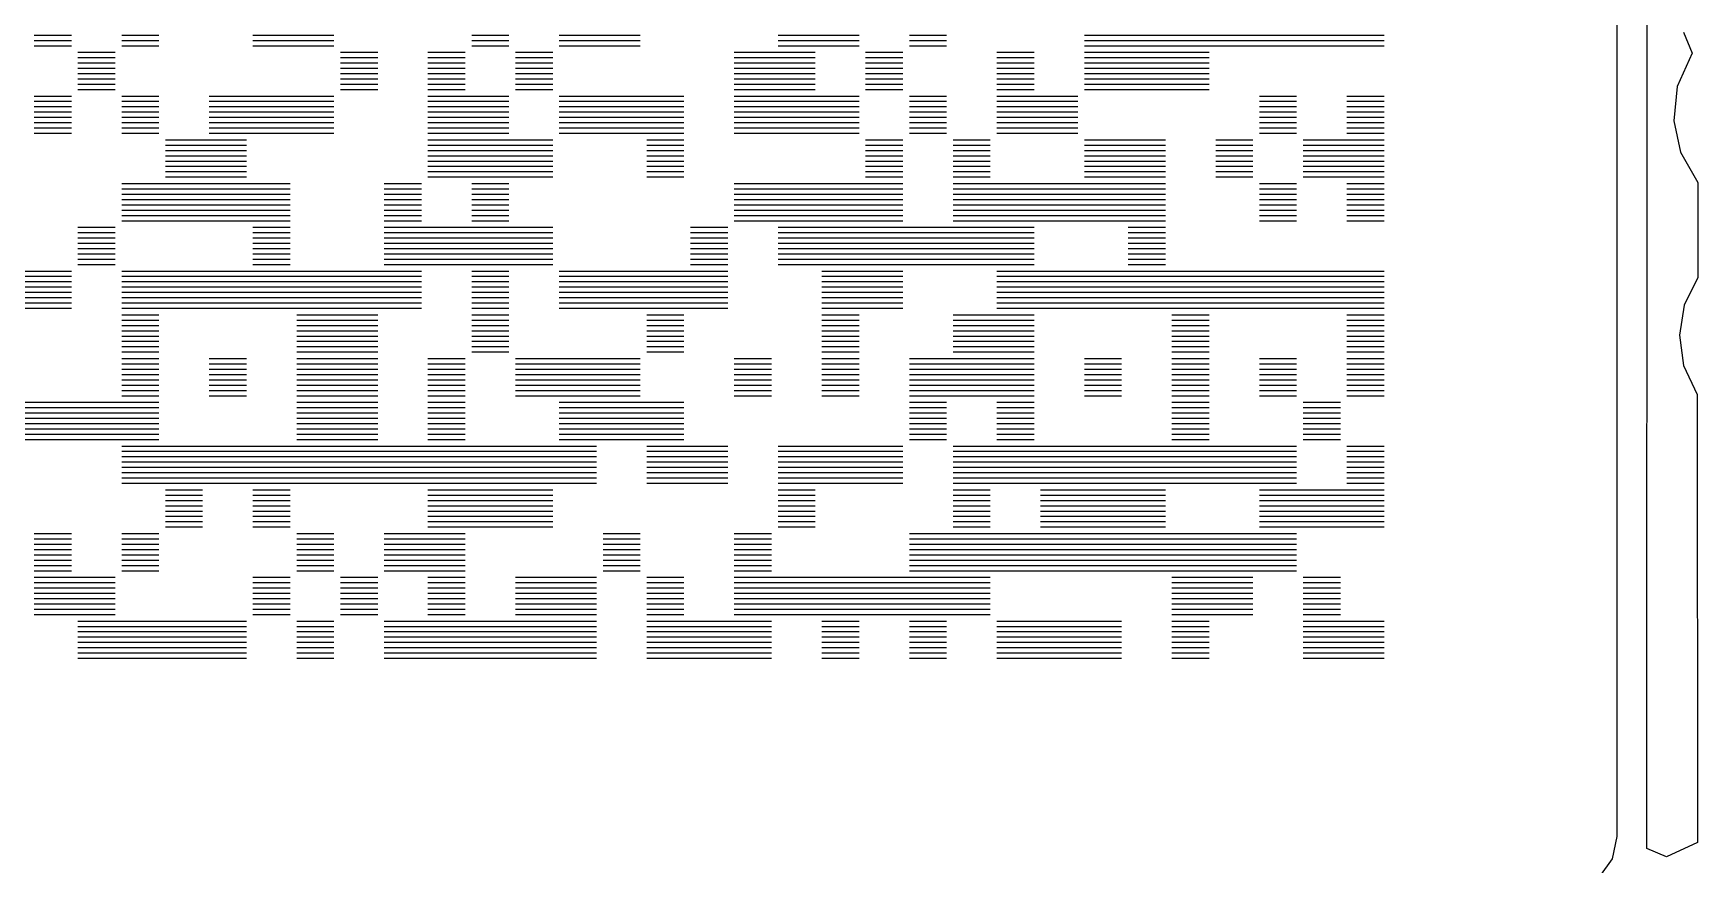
# Model space of a CAD drawing. Extents: x 7 to 280, y 7 to 360.
# Drawn here: x 123.85 to 161.88, y 79.36 to 98.37 of the extents above; entities that cross this region are included whole.
import ezdxf

# ---------------------------------------------------------------- set-up
doc = ezdxf.new("R2010")
doc.units = 0
doc.layers.add('SCORE', color=5, linetype='CONTINUOUS')

msp = doc.modelspace()

# ---------------------------------------------------------------- linework, layer by layer
at = {"layer": 'SCORE'}
for p, q in [((160.04, 80.01), (160.04, 141.01)), ((160.7197, 79.7337), (160.74, 141.01)), ((123.865, 98.3279), (124.715, 98.3279)), ((123.865, 98.2064), (124.715, 98.2064)), ((125.865, 98.3279), (126.715, 98.3279)), ((125.865, 98.2064), (126.715, 98.2064)), ((128.865, 98.3279), (130.715, 98.3279)), ((128.865, 98.2064), (130.715, 98.2064)), ((133.865, 98.3279), (134.715, 98.3279)), ((133.865, 98.2064), (134.715, 98.2064)), ((135.865, 98.3279), (137.715, 98.3279)), ((135.865, 98.2064), (137.715, 98.2064)), ((140.865, 98.3279), (142.715, 98.3279)), ((140.865, 98.2064), (142.715, 98.2064)), ((143.865, 98.3279), (144.715, 98.3279)), ((143.865, 98.2064), (144.715, 98.2064)), ((147.865, 98.3279), (154.715, 98.3279)), ((147.865, 98.2064), (154.715, 98.2064)), ((161.5549, 98.398), (161.7559, 97.9145)), ((123.865, 98.085), (124.715, 98.085)), ((124.865, 97.935), (125.715, 97.935)), ((124.865, 97.8136), (125.715, 97.8136)), ((125.865, 98.085), (126.715, 98.085)), ((128.865, 98.085), (130.715, 98.085)), ((130.865, 97.935), (131.715, 97.935)), ((130.865, 97.8136), (131.715, 97.8136)), ((132.865, 97.935), (133.715, 97.935)), ((132.865, 97.8136), (133.715, 97.8136)), ((133.865, 98.085), (134.715, 98.085)), ((134.865, 97.935), (135.715, 97.935)), ((134.865, 97.8136), (135.715, 97.8136)), ((135.865, 98.085), (137.715, 98.085)), ((139.865, 97.935), (141.715, 97.935)), ((139.865, 97.8136), (141.715, 97.8136)), ((140.865, 98.085), (142.715, 98.085)), ((142.865, 97.935), (143.715, 97.935)), ((142.865, 97.8136), (143.715, 97.8136)), ((143.865, 98.085), (144.715, 98.085)), ((145.865, 97.935), (146.715, 97.935)), ((145.865, 97.8136), (146.715, 97.8136)), ((147.865, 98.085), (154.715, 98.085)), ((147.865, 97.935), (150.715, 97.935)), ((147.865, 97.8136), (150.715, 97.8136)), ((161.7559, 97.9145), (161.4121, 97.1535)), ((124.865, 97.6921), (125.715, 97.6921)), ((124.865, 97.5707), (125.715, 97.5707)), ((124.865, 97.4493), (125.715, 97.4493)), ((130.865, 97.6921), (131.715, 97.6921)), ((130.865, 97.5707), (131.715, 97.5707)), ((130.865, 97.4493), (131.715, 97.4493)), ((132.865, 97.6921), (133.715, 97.6921)), ((132.865, 97.5707), (133.715, 97.5707)), ((132.865, 97.4493), (133.715, 97.4493)), ((134.865, 97.6921), (135.715, 97.6921)), ((134.865, 97.5707), (135.715, 97.5707)), ((134.865, 97.4493), (135.715, 97.4493)), ((139.865, 97.6921), (141.715, 97.6921)), ((139.865, 97.5707), (141.715, 97.5707)), ((139.865, 97.4493), (141.715, 97.4493)), ((142.865, 97.6921), (143.715, 97.6921)), ((142.865, 97.5707), (143.715, 97.5707)), ((142.865, 97.4493), (143.715, 97.4493)), ((145.865, 97.6921), (146.715, 97.6921)), ((145.865, 97.5707), (146.715, 97.5707)), ((145.865, 97.4493), (146.715, 97.4493)), ((147.865, 97.6921), (150.715, 97.6921)), ((147.865, 97.5707), (150.715, 97.5707)), ((147.865, 97.4493), (150.715, 97.4493)), ((124.865, 97.3279), (125.715, 97.3279)), ((124.865, 97.2064), (125.715, 97.2064)), ((124.865, 97.085), (125.715, 97.085)), ((130.865, 97.3279), (131.715, 97.3279)), ((130.865, 97.2064), (131.715, 97.2064)), ((130.865, 97.085), (131.715, 97.085)), ((132.865, 97.3279), (133.715, 97.3279)), ((132.865, 97.2064), (133.715, 97.2064)), ((132.865, 97.085), (133.715, 97.085)), ((134.865, 97.3279), (135.715, 97.3279)), ((134.865, 97.2064), (135.715, 97.2064)), ((134.865, 97.085), (135.715, 97.085)), ((139.865, 97.3279), (141.715, 97.3279)), ((139.865, 97.2064), (141.715, 97.2064)), ((139.865, 97.085), (141.715, 97.085)), ((142.865, 97.3279), (143.715, 97.3279)), ((142.865, 97.2064), (143.715, 97.2064)), ((142.865, 97.085), (143.715, 97.085)), ((145.865, 97.3279), (146.715, 97.3279)), ((145.865, 97.2064), (146.715, 97.2064)), ((145.865, 97.085), (146.715, 97.085)), ((147.865, 97.3279), (150.715, 97.3279)), ((147.865, 97.2064), (150.715, 97.2064)), ((147.865, 97.085), (150.715, 97.085)), ((161.4121, 97.1535), (161.335, 96.3704)), ((123.865, 96.935), (124.715, 96.935)), ((123.865, 96.8136), (124.715, 96.8136)), ((123.865, 96.6921), (124.715, 96.6921)), ((125.865, 96.935), (126.715, 96.935)), ((125.865, 96.8136), (126.715, 96.8136)), ((125.865, 96.6921), (126.715, 96.6921)), ((127.865, 96.935), (130.715, 96.935)), ((127.865, 96.8136), (130.715, 96.8136)), ((127.865, 96.6921), (130.715, 96.6921)), ((132.865, 96.935), (134.715, 96.935)), ((132.865, 96.8136), (134.715, 96.8136)), ((132.865, 96.6921), (134.715, 96.6921)), ((135.865, 96.935), (138.715, 96.935)), ((135.865, 96.8136), (138.715, 96.8136)), ((135.865, 96.6921), (138.715, 96.6921)), ((139.865, 96.935), (142.715, 96.935)), ((139.865, 96.8136), (142.715, 96.8136)), ((139.865, 96.6921), (142.715, 96.6921)), ((143.865, 96.935), (144.715, 96.935)), ((143.865, 96.8136), (144.715, 96.8136)), ((143.865, 96.6921), (144.715, 96.6921)), ((145.865, 96.935), (147.715, 96.935)), ((145.865, 96.8136), (147.715, 96.8136)), ((145.865, 96.6921), (147.715, 96.6921)), ((151.865, 96.935), (152.715, 96.935)), ((151.865, 96.8136), (152.715, 96.8136)), ((151.865, 96.6921), (152.715, 96.6921)), ((153.865, 96.935), (154.715, 96.935)), ((153.865, 96.8136), (154.715, 96.8136)), ((153.865, 96.6921), (154.715, 96.6921)), ((123.865, 96.5707), (124.715, 96.5707)), ((123.865, 96.4493), (124.715, 96.4493)), ((123.865, 96.3279), (124.715, 96.3279)), ((125.865, 96.5707), (126.715, 96.5707)), ((125.865, 96.4493), (126.715, 96.4493)), ((125.865, 96.3279), (126.715, 96.3279)), ((127.865, 96.5707), (130.715, 96.5707)), ((127.865, 96.4493), (130.715, 96.4493)), ((127.865, 96.3279), (130.715, 96.3279)), ((132.865, 96.5707), (134.715, 96.5707)), ((132.865, 96.4493), (134.715, 96.4493)), ((132.865, 96.3279), (134.715, 96.3279)), ((135.865, 96.5707), (138.715, 96.5707)), ((135.865, 96.4493), (138.715, 96.4493)), ((135.865, 96.3279), (138.715, 96.3279)), ((139.865, 96.5707), (142.715, 96.5707)), ((139.865, 96.4493), (142.715, 96.4493)), ((139.865, 96.3279), (142.715, 96.3279)), ((143.865, 96.5707), (144.715, 96.5707)), ((143.865, 96.4493), (144.715, 96.4493)), ((143.865, 96.3279), (144.715, 96.3279)), ((145.865, 96.5707), (147.715, 96.5707)), ((145.865, 96.4493), (147.715, 96.4493)), ((145.865, 96.3279), (147.715, 96.3279)), ((151.865, 96.5707), (152.715, 96.5707)), ((151.865, 96.4493), (152.715, 96.4493)), ((151.865, 96.3279), (152.715, 96.3279)), ((153.865, 96.5707), (154.715, 96.5707)), ((153.865, 96.4493), (154.715, 96.4493)), ((153.865, 96.3279), (154.715, 96.3279)), ((161.335, 96.3704), (161.4859, 95.6526)), ((123.865, 96.2064), (124.715, 96.2064)), ((123.865, 96.085), (124.715, 96.085)), ((125.865, 96.2064), (126.715, 96.2064)), ((125.865, 96.085), (126.715, 96.085)), ((126.865, 95.935), (128.715, 95.935)), ((127.865, 96.2064), (130.715, 96.2064)), ((127.865, 96.085), (130.715, 96.085)), ((132.865, 96.2064), (134.715, 96.2064)), ((132.865, 96.085), (134.715, 96.085)), ((132.865, 95.935), (135.715, 95.935)), ((135.865, 96.2064), (138.715, 96.2064)), ((135.865, 96.085), (138.715, 96.085)), ((137.865, 95.935), (138.715, 95.935)), ((139.865, 96.2064), (142.715, 96.2064)), ((139.865, 96.085), (142.715, 96.085)), ((142.865, 95.935), (143.715, 95.935)), ((143.865, 96.2064), (144.715, 96.2064)), ((143.865, 96.085), (144.715, 96.085)), ((144.865, 95.935), (145.715, 95.935)), ((145.865, 96.2064), (147.715, 96.2064)), ((145.865, 96.085), (147.715, 96.085)), ((147.865, 95.935), (149.715, 95.935)), ((150.865, 95.935), (151.715, 95.935)), ((151.865, 96.2064), (152.715, 96.2064)), ((151.865, 96.085), (152.715, 96.085)), ((152.865, 95.935), (154.715, 95.935)), ((153.865, 96.2064), (154.715, 96.2064)), ((153.865, 96.085), (154.715, 96.085)), ((126.865, 95.8136), (128.715, 95.8136)), ((126.865, 95.6921), (128.715, 95.6921)), ((126.865, 95.5707), (128.715, 95.5707)), ((132.865, 95.8136), (135.715, 95.8136)), ((132.865, 95.6921), (135.715, 95.6921)), ((132.865, 95.5707), (135.715, 95.5707)), ((137.865, 95.8136), (138.715, 95.8136)), ((137.865, 95.6921), (138.715, 95.6921)), ((137.865, 95.5707), (138.715, 95.5707)), ((142.865, 95.8136), (143.715, 95.8136)), ((142.865, 95.6921), (143.715, 95.6921)), ((142.865, 95.5707), (143.715, 95.5707)), ((144.865, 95.8136), (145.715, 95.8136)), ((144.865, 95.6921), (145.715, 95.6921)), ((144.865, 95.5707), (145.715, 95.5707)), ((147.865, 95.8136), (149.715, 95.8136)), ((147.865, 95.6921), (149.715, 95.6921)), ((147.865, 95.5707), (149.715, 95.5707)), ((150.865, 95.8136), (151.715, 95.8136)), ((150.865, 95.6921), (151.715, 95.6921)), ((150.865, 95.5707), (151.715, 95.5707)), ((152.865, 95.8136), (154.715, 95.8136)), ((152.865, 95.6921), (154.715, 95.6921)), ((152.865, 95.5707), (154.715, 95.5707)), ((161.4859, 95.6526), (161.88, 94.9564)), ((126.865, 95.4493), (128.715, 95.4493)), ((126.865, 95.3279), (128.715, 95.3279)), ((126.865, 95.2064), (128.715, 95.2064)), ((132.865, 95.4493), (135.715, 95.4493)), ((132.865, 95.3279), (135.715, 95.3279)), ((132.865, 95.2064), (135.715, 95.2064)), ((137.865, 95.4493), (138.715, 95.4493)), ((137.865, 95.3279), (138.715, 95.3279)), ((137.865, 95.2064), (138.715, 95.2064)), ((142.865, 95.4493), (143.715, 95.4493)), ((142.865, 95.3279), (143.715, 95.3279)), ((142.865, 95.2064), (143.715, 95.2064)), ((144.865, 95.4493), (145.715, 95.4493)), ((144.865, 95.3279), (145.715, 95.3279)), ((144.865, 95.2064), (145.715, 95.2064)), ((147.865, 95.4493), (149.715, 95.4493)), ((147.865, 95.3279), (149.715, 95.3279)), ((147.865, 95.2064), (149.715, 95.2064)), ((150.865, 95.4493), (151.715, 95.4493)), ((150.865, 95.3279), (151.715, 95.3279)), ((150.865, 95.2064), (151.715, 95.2064)), ((152.865, 95.4493), (154.715, 95.4493)), ((152.865, 95.3279), (154.715, 95.3279)), ((152.865, 95.2064), (154.715, 95.2064)), ((125.865, 94.935), (129.715, 94.935)), ((125.865, 94.8136), (129.715, 94.8136)), ((126.865, 95.085), (128.715, 95.085)), ((131.865, 94.935), (132.715, 94.935)), ((131.865, 94.8136), (132.715, 94.8136)), ((132.865, 95.085), (135.715, 95.085)), ((133.865, 94.935), (134.715, 94.935)), ((133.865, 94.8136), (134.715, 94.8136)), ((137.865, 95.085), (138.715, 95.085)), ((139.865, 94.935), (143.715, 94.935)), ((139.865, 94.8136), (143.715, 94.8136)), ((142.865, 95.085), (143.715, 95.085)), ((144.865, 95.085), (145.715, 95.085)), ((144.865, 94.935), (149.715, 94.935)), ((144.865, 94.8136), (149.715, 94.8136)), ((147.865, 95.085), (149.715, 95.085)), ((150.865, 95.085), (151.715, 95.085)), ((151.865, 94.935), (152.715, 94.935)), ((151.865, 94.8136), (152.715, 94.8136)), ((152.865, 95.085), (154.715, 95.085)), ((153.865, 94.935), (154.715, 94.935)), ((153.865, 94.8136), (154.715, 94.8136)), ((161.88, 94.9564), (161.88, 92.7859)), ((125.865, 94.6921), (129.715, 94.6921)), ((125.865, 94.5707), (129.715, 94.5707)), ((125.865, 94.4493), (129.715, 94.4493)), ((125.865, 94.3279), (129.715, 94.3279)), ((131.865, 94.6921), (132.715, 94.6921)), ((131.865, 94.5707), (132.715, 94.5707)), ((131.865, 94.4493), (132.715, 94.4493)), ((131.865, 94.3279), (132.715, 94.3279)), ((133.865, 94.6921), (134.715, 94.6921)), ((133.865, 94.5707), (134.715, 94.5707)), ((133.865, 94.4493), (134.715, 94.4493)), ((133.865, 94.3279), (134.715, 94.3279)), ((139.865, 94.6921), (143.715, 94.6921)), ((139.865, 94.5707), (143.715, 94.5707)), ((139.865, 94.4493), (143.715, 94.4493)), ((139.865, 94.3279), (143.715, 94.3279)), ((144.865, 94.6921), (149.715, 94.6921)), ((144.865, 94.5707), (149.715, 94.5707)), ((144.865, 94.4493), (149.715, 94.4493)), ((144.865, 94.3279), (149.715, 94.3279)), ((151.865, 94.6921), (152.715, 94.6921)), ((151.865, 94.5707), (152.715, 94.5707)), ((151.865, 94.4493), (152.715, 94.4493)), ((151.865, 94.3279), (152.715, 94.3279)), ((153.865, 94.6921), (154.715, 94.6921)), ((153.865, 94.5707), (154.715, 94.5707)), ((153.865, 94.4493), (154.715, 94.4493)), ((153.865, 94.3279), (154.715, 94.3279)), ((125.865, 94.2064), (129.715, 94.2064)), ((125.865, 94.085), (129.715, 94.085)), ((131.865, 94.2064), (132.715, 94.2064)), ((131.865, 94.085), (132.715, 94.085)), ((133.865, 94.2064), (134.715, 94.2064)), ((133.865, 94.085), (134.715, 94.085)), ((139.865, 94.2064), (143.715, 94.2064)), ((139.865, 94.085), (143.715, 94.085)), ((144.865, 94.2064), (149.715, 94.2064)), ((144.865, 94.085), (149.715, 94.085)), ((151.865, 94.2064), (152.715, 94.2064)), ((151.865, 94.085), (152.715, 94.085)), ((153.865, 94.2064), (154.715, 94.2064)), ((153.865, 94.085), (154.715, 94.085)), ((124.865, 93.935), (125.715, 93.935)), ((124.865, 93.8136), (125.715, 93.8136)), ((124.865, 93.6921), (125.715, 93.6921)), ((124.865, 93.5707), (125.715, 93.5707)), ((128.865, 93.935), (129.715, 93.935)), ((128.865, 93.8136), (129.715, 93.8136)), ((128.865, 93.6921), (129.715, 93.6921)), ((128.865, 93.5707), (129.715, 93.5707)), ((131.865, 93.935), (135.715, 93.935)), ((131.865, 93.8136), (135.715, 93.8136)), ((131.865, 93.6921), (135.715, 93.6921)), ((131.865, 93.5707), (135.715, 93.5707)), ((138.865, 93.935), (139.715, 93.935)), ((138.865, 93.8136), (139.715, 93.8136)), ((138.865, 93.6921), (139.715, 93.6921)), ((138.865, 93.5707), (139.715, 93.5707)), ((140.865, 93.935), (146.715, 93.935)), ((140.865, 93.8136), (146.715, 93.8136)), ((140.865, 93.6921), (146.715, 93.6921)), ((140.865, 93.5707), (146.715, 93.5707)), ((148.865, 93.935), (149.715, 93.935)), ((148.865, 93.8136), (149.715, 93.8136)), ((148.865, 93.6921), (149.715, 93.6921)), ((148.865, 93.5707), (149.715, 93.5707)), ((124.865, 93.4493), (125.715, 93.4493)), ((124.865, 93.3279), (125.715, 93.3279)), ((124.865, 93.2064), (125.715, 93.2064)), ((128.865, 93.4493), (129.715, 93.4493)), ((128.865, 93.3279), (129.715, 93.3279)), ((128.865, 93.2064), (129.715, 93.2064)), ((131.865, 93.4493), (135.715, 93.4493)), ((131.865, 93.3279), (135.715, 93.3279)), ((131.865, 93.2064), (135.715, 93.2064)), ((138.865, 93.4493), (139.715, 93.4493)), ((138.865, 93.3279), (139.715, 93.3279)), ((138.865, 93.2064), (139.715, 93.2064)), ((140.865, 93.4493), (146.715, 93.4493)), ((140.865, 93.3279), (146.715, 93.3279)), ((140.865, 93.2064), (146.715, 93.2064)), ((148.865, 93.4493), (149.715, 93.4493)), ((148.865, 93.3279), (149.715, 93.3279)), ((148.865, 93.2064), (149.715, 93.2064)), ((121.865, 92.935), (124.715, 92.935)), ((121.865, 92.8136), (124.715, 92.8136)), ((124.865, 93.085), (125.715, 93.085)), ((125.865, 92.935), (132.715, 92.935)), ((125.865, 92.8136), (132.715, 92.8136)), ((128.865, 93.085), (129.715, 93.085)), ((131.865, 93.085), (135.715, 93.085)), ((133.865, 92.935), (134.715, 92.935)), ((133.865, 92.8136), (134.715, 92.8136)), ((135.865, 92.935), (139.715, 92.935)), ((135.865, 92.8136), (139.715, 92.8136)), ((138.865, 93.085), (139.715, 93.085)), ((140.865, 93.085), (146.715, 93.085)), ((141.865, 92.935), (143.715, 92.935)), ((141.865, 92.8136), (143.715, 92.8136)), ((145.865, 92.935), (154.715, 92.935)), ((145.865, 92.8136), (154.715, 92.8136)), ((148.865, 93.085), (149.715, 93.085)), ((121.865, 92.6921), (124.715, 92.6921)), ((121.865, 92.5707), (124.715, 92.5707)), ((121.865, 92.4493), (124.715, 92.4493)), ((125.865, 92.6921), (132.715, 92.6921)), ((125.865, 92.5707), (132.715, 92.5707)), ((125.865, 92.4493), (132.715, 92.4493)), ((133.865, 92.6921), (134.715, 92.6921)), ((133.865, 92.5707), (134.715, 92.5707)), ((133.865, 92.4493), (134.715, 92.4493)), ((135.865, 92.6921), (139.715, 92.6921)), ((135.865, 92.5707), (139.715, 92.5707)), ((135.865, 92.4493), (139.715, 92.4493)), ((141.865, 92.6921), (143.715, 92.6921)), ((141.865, 92.5707), (143.715, 92.5707)), ((141.865, 92.4493), (143.715, 92.4493)), ((145.865, 92.6921), (154.715, 92.6921)), ((145.865, 92.5707), (154.715, 92.5707)), ((145.865, 92.4493), (154.715, 92.4493)), ((161.88, 92.7859), (161.5705, 92.1536)), ((121.865, 92.3279), (124.715, 92.3279)), ((121.865, 92.2064), (124.715, 92.2064)), ((121.865, 92.085), (124.715, 92.085)), ((125.865, 92.3279), (132.715, 92.3279)), ((125.865, 92.2064), (132.715, 92.2064)), ((125.865, 92.085), (132.715, 92.085)), ((133.865, 92.3279), (134.715, 92.3279)), ((133.865, 92.2064), (134.715, 92.2064)), ((133.865, 92.085), (134.715, 92.085)), ((135.865, 92.3279), (139.715, 92.3279)), ((135.865, 92.2064), (139.715, 92.2064)), ((135.865, 92.085), (139.715, 92.085)), ((141.865, 92.3279), (143.715, 92.3279)), ((141.865, 92.2064), (143.715, 92.2064)), ((141.865, 92.085), (143.715, 92.085)), ((145.865, 92.3279), (154.715, 92.3279)), ((145.865, 92.2064), (154.715, 92.2064)), ((145.865, 92.085), (154.715, 92.085)), ((161.5705, 92.1536), (161.4607, 91.467)), ((125.865, 91.935), (126.715, 91.935)), ((125.865, 91.8136), (126.715, 91.8136)), ((125.865, 91.6921), (126.715, 91.6921)), ((129.865, 91.935), (131.715, 91.935)), ((129.865, 91.8136), (131.715, 91.8136)), ((129.865, 91.6921), (131.715, 91.6921)), ((133.865, 91.935), (134.715, 91.935)), ((133.865, 91.8136), (134.715, 91.8136)), ((133.865, 91.6921), (134.715, 91.6921)), ((137.865, 91.935), (138.715, 91.935)), ((137.865, 91.8136), (138.715, 91.8136)), ((137.865, 91.6921), (138.715, 91.6921)), ((141.865, 91.935), (142.715, 91.935)), ((141.865, 91.8136), (142.715, 91.8136)), ((141.865, 91.6921), (142.715, 91.6921)), ((144.865, 91.935), (146.715, 91.935)), ((144.865, 91.8136), (146.715, 91.8136)), ((144.865, 91.6921), (146.715, 91.6921)), ((149.865, 91.935), (150.715, 91.935)), ((149.865, 91.8136), (150.715, 91.8136)), ((149.865, 91.6921), (150.715, 91.6921)), ((153.865, 91.935), (154.715, 91.935)), ((153.865, 91.8136), (154.715, 91.8136)), ((153.865, 91.6921), (154.715, 91.6921)), ((125.865, 91.5707), (126.715, 91.5707)), ((125.865, 91.4493), (126.715, 91.4493)), ((125.865, 91.3279), (126.715, 91.3279)), ((129.865, 91.5707), (131.715, 91.5707)), ((129.865, 91.4493), (131.715, 91.4493)), ((129.865, 91.3279), (131.715, 91.3279)), ((133.865, 91.5707), (134.715, 91.5707)), ((133.865, 91.4493), (134.715, 91.4493)), ((133.865, 91.3279), (134.715, 91.3279)), ((137.865, 91.5707), (138.715, 91.5707)), ((137.865, 91.4493), (138.715, 91.4493)), ((137.865, 91.3279), (138.715, 91.3279)), ((141.865, 91.5707), (142.715, 91.5707)), ((141.865, 91.4493), (142.715, 91.4493)), ((141.865, 91.3279), (142.715, 91.3279)), ((144.865, 91.5707), (146.715, 91.5707)), ((144.865, 91.4493), (146.715, 91.4493)), ((144.865, 91.3279), (146.715, 91.3279)), ((149.865, 91.5707), (150.715, 91.5707)), ((149.865, 91.4493), (150.715, 91.4493)), ((149.865, 91.3279), (150.715, 91.3279)), ((153.865, 91.5707), (154.715, 91.5707)), ((153.865, 91.4493), (154.715, 91.4493)), ((153.865, 91.3279), (154.715, 91.3279)), ((161.4607, 91.467), (161.5549, 90.778)), ((125.865, 91.2064), (126.715, 91.2064)), ((125.865, 91.085), (126.715, 91.085)), ((125.865, 90.935), (126.715, 90.935)), ((127.865, 90.935), (128.715, 90.935)), ((129.865, 91.2064), (131.715, 91.2064)), ((129.865, 91.085), (131.715, 91.085)), ((129.865, 90.935), (131.715, 90.935)), ((132.865, 90.935), (133.715, 90.935)), ((133.865, 91.2064), (134.715, 91.2064)), ((133.865, 91.085), (134.715, 91.085)), ((134.865, 90.935), (137.715, 90.935)), ((137.865, 91.2064), (138.715, 91.2064)), ((137.865, 91.085), (138.715, 91.085)), ((139.865, 90.935), (140.715, 90.935)), ((141.865, 91.2064), (142.715, 91.2064)), ((141.865, 91.085), (142.715, 91.085)), ((141.865, 90.935), (142.715, 90.935)), ((143.865, 90.935), (146.715, 90.935)), ((144.865, 91.2064), (146.715, 91.2064)), ((144.865, 91.085), (146.715, 91.085)), ((147.865, 90.935), (148.715, 90.935)), ((149.865, 91.2064), (150.715, 91.2064)), ((149.865, 91.085), (150.715, 91.085)), ((149.865, 90.935), (150.715, 90.935)), ((151.865, 90.935), (152.715, 90.935)), ((153.865, 91.2064), (154.715, 91.2064)), ((153.865, 91.085), (154.715, 91.085)), ((153.865, 90.935), (154.715, 90.935)), ((125.865, 90.8136), (126.715, 90.8136)), ((125.865, 90.6921), (126.715, 90.6921)), ((125.865, 90.5707), (126.715, 90.5707)), ((127.865, 90.8136), (128.715, 90.8136)), ((127.865, 90.6921), (128.715, 90.6921)), ((127.865, 90.5707), (128.715, 90.5707)), ((129.865, 90.8136), (131.715, 90.8136)), ((129.865, 90.6921), (131.715, 90.6921)), ((129.865, 90.5707), (131.715, 90.5707)), ((132.865, 90.8136), (133.715, 90.8136)), ((132.865, 90.6921), (133.715, 90.6921)), ((132.865, 90.5707), (133.715, 90.5707)), ((134.865, 90.8136), (137.715, 90.8136)), ((134.865, 90.6921), (137.715, 90.6921)), ((134.865, 90.5707), (137.715, 90.5707)), ((139.865, 90.8136), (140.715, 90.8136)), ((139.865, 90.6921), (140.715, 90.6921)), ((139.865, 90.5707), (140.715, 90.5707)), ((141.865, 90.8136), (142.715, 90.8136)), ((141.865, 90.6921), (142.715, 90.6921)), ((141.865, 90.5707), (142.715, 90.5707)), ((143.865, 90.8136), (146.715, 90.8136)), ((143.865, 90.6921), (146.715, 90.6921)), ((143.865, 90.5707), (146.715, 90.5707)), ((147.865, 90.8136), (148.715, 90.8136)), ((147.865, 90.6921), (148.715, 90.6921)), ((147.865, 90.5707), (148.715, 90.5707)), ((149.865, 90.8136), (150.715, 90.8136)), ((149.865, 90.6921), (150.715, 90.6921)), ((149.865, 90.5707), (150.715, 90.5707)), ((151.865, 90.8136), (152.715, 90.8136)), ((151.865, 90.6921), (152.715, 90.6921)), ((151.865, 90.5707), (152.715, 90.5707)), ((153.865, 90.8136), (154.715, 90.8136)), ((153.865, 90.6921), (154.715, 90.6921)), ((153.865, 90.5707), (154.715, 90.5707)), ((161.5549, 90.778), (161.8695, 90.1094)), ((125.865, 90.4493), (126.715, 90.4493)), ((125.865, 90.3279), (126.715, 90.3279)), ((125.865, 90.2064), (126.715, 90.2064)), ((127.865, 90.4493), (128.715, 90.4493)), ((127.865, 90.3279), (128.715, 90.3279)), ((127.865, 90.2064), (128.715, 90.2064)), ((129.865, 90.4493), (131.715, 90.4493)), ((129.865, 90.3279), (131.715, 90.3279)), ((129.865, 90.2064), (131.715, 90.2064)), ((132.865, 90.4493), (133.715, 90.4493)), ((132.865, 90.3279), (133.715, 90.3279)), ((132.865, 90.2064), (133.715, 90.2064)), ((134.865, 90.4493), (137.715, 90.4493)), ((134.865, 90.3279), (137.715, 90.3279)), ((134.865, 90.2064), (137.715, 90.2064)), ((139.865, 90.4493), (140.715, 90.4493)), ((139.865, 90.3279), (140.715, 90.3279)), ((139.865, 90.2064), (140.715, 90.2064)), ((141.865, 90.4493), (142.715, 90.4493)), ((141.865, 90.3279), (142.715, 90.3279)), ((141.865, 90.2064), (142.715, 90.2064)), ((143.865, 90.4493), (146.715, 90.4493)), ((143.865, 90.3279), (146.715, 90.3279)), ((143.865, 90.2064), (146.715, 90.2064)), ((147.865, 90.4493), (148.715, 90.4493)), ((147.865, 90.3279), (148.715, 90.3279)), ((147.865, 90.2064), (148.715, 90.2064)), ((149.865, 90.4493), (150.715, 90.4493)), ((149.865, 90.3279), (150.715, 90.3279)), ((149.865, 90.2064), (150.715, 90.2064)), ((151.865, 90.4493), (152.715, 90.4493)), ((151.865, 90.3279), (152.715, 90.3279)), ((151.865, 90.2064), (152.715, 90.2064)), ((153.865, 90.4493), (154.715, 90.4493)), ((153.865, 90.3279), (154.715, 90.3279)), ((153.865, 90.2064), (154.715, 90.2064)), ((118.865, 89.935), (126.715, 89.935)), ((118.865, 89.8136), (126.715, 89.8136)), ((125.865, 90.085), (126.715, 90.085)), ((127.865, 90.085), (128.715, 90.085)), ((129.865, 90.085), (131.715, 90.085)), ((129.865, 89.935), (131.715, 89.935)), ((129.865, 89.8136), (131.715, 89.8136)), ((132.865, 90.085), (133.715, 90.085)), ((132.865, 89.935), (133.715, 89.935)), ((132.865, 89.8136), (133.715, 89.8136)), ((134.865, 90.085), (137.715, 90.085)), ((135.865, 89.935), (138.715, 89.935)), ((135.865, 89.8136), (138.715, 89.8136)), ((139.865, 90.085), (140.715, 90.085)), ((141.865, 90.085), (142.715, 90.085)), ((143.865, 90.085), (146.715, 90.085)), ((143.865, 89.935), (144.715, 89.935)), ((143.865, 89.8136), (144.715, 89.8136)), ((145.865, 89.935), (146.715, 89.935)), ((145.865, 89.8136), (146.715, 89.8136)), ((147.865, 90.085), (148.715, 90.085)), ((149.865, 90.085), (150.715, 90.085)), ((149.865, 89.935), (150.715, 89.935)), ((149.865, 89.8136), (150.715, 89.8136)), ((151.865, 90.085), (152.715, 90.085)), ((152.865, 89.935), (153.715, 89.935)), ((152.865, 89.8136), (153.715, 89.8136)), ((153.865, 90.085), (154.715, 90.085)), ((161.8695, 90.1094), (161.8786, 79.8746)), ((118.865, 89.6921), (126.715, 89.6921)), ((118.865, 89.5707), (126.715, 89.5707)), ((118.865, 89.4493), (126.715, 89.4493)), ((129.865, 89.6921), (131.715, 89.6921)), ((129.865, 89.5707), (131.715, 89.5707)), ((129.865, 89.4493), (131.715, 89.4493)), ((132.865, 89.6921), (133.715, 89.6921)), ((132.865, 89.5707), (133.715, 89.5707)), ((132.865, 89.4493), (133.715, 89.4493)), ((135.865, 89.6921), (138.715, 89.6921)), ((135.865, 89.5707), (138.715, 89.5707)), ((135.865, 89.4493), (138.715, 89.4493)), ((143.865, 89.6921), (144.715, 89.6921)), ((143.865, 89.5707), (144.715, 89.5707)), ((143.865, 89.4493), (144.715, 89.4493)), ((145.865, 89.6921), (146.715, 89.6921)), ((145.865, 89.5707), (146.715, 89.5707)), ((145.865, 89.4493), (146.715, 89.4493)), ((149.865, 89.6921), (150.715, 89.6921)), ((149.865, 89.5707), (150.715, 89.5707)), ((149.865, 89.4493), (150.715, 89.4493)), ((152.865, 89.6921), (153.715, 89.6921)), ((152.865, 89.5707), (153.715, 89.5707)), ((152.865, 89.4493), (153.715, 89.4493)), ((118.865, 89.3279), (126.715, 89.3279)), ((118.865, 89.2064), (126.715, 89.2064)), ((118.865, 89.085), (126.715, 89.085)), ((129.865, 89.3279), (131.715, 89.3279)), ((129.865, 89.2064), (131.715, 89.2064)), ((129.865, 89.085), (131.715, 89.085)), ((132.865, 89.3279), (133.715, 89.3279)), ((132.865, 89.2064), (133.715, 89.2064)), ((132.865, 89.085), (133.715, 89.085)), ((135.865, 89.3279), (138.715, 89.3279)), ((135.865, 89.2064), (138.715, 89.2064)), ((135.865, 89.085), (138.715, 89.085)), ((143.865, 89.3279), (144.715, 89.3279)), ((143.865, 89.2064), (144.715, 89.2064)), ((143.865, 89.085), (144.715, 89.085)), ((145.865, 89.3279), (146.715, 89.3279)), ((145.865, 89.2064), (146.715, 89.2064)), ((145.865, 89.085), (146.715, 89.085)), ((149.865, 89.3279), (150.715, 89.3279)), ((149.865, 89.2064), (150.715, 89.2064)), ((149.865, 89.085), (150.715, 89.085)), ((152.865, 89.3279), (153.715, 89.3279)), ((152.865, 89.2064), (153.715, 89.2064)), ((152.865, 89.085), (153.715, 89.085)), ((125.865, 88.935), (136.715, 88.935)), ((125.865, 88.8136), (136.715, 88.8136)), ((125.865, 88.6921), (136.715, 88.6921)), ((137.865, 88.935), (139.715, 88.935)), ((137.865, 88.8136), (139.715, 88.8136)), ((137.865, 88.6921), (139.715, 88.6921)), ((140.865, 88.935), (143.715, 88.935)), ((140.865, 88.8136), (143.715, 88.8136)), ((140.865, 88.6921), (143.715, 88.6921)), ((144.865, 88.935), (152.715, 88.935)), ((144.865, 88.8136), (152.715, 88.8136)), ((144.865, 88.6921), (152.715, 88.6921)), ((153.865, 88.935), (154.715, 88.935)), ((153.865, 88.8136), (154.715, 88.8136)), ((153.865, 88.6921), (154.715, 88.6921)), ((125.865, 88.5707), (136.715, 88.5707)), ((125.865, 88.4493), (136.715, 88.4493)), ((125.865, 88.3279), (136.715, 88.3279)), ((137.865, 88.5707), (139.715, 88.5707)), ((137.865, 88.4493), (139.715, 88.4493)), ((137.865, 88.3279), (139.715, 88.3279)), ((140.865, 88.5707), (143.715, 88.5707)), ((140.865, 88.4493), (143.715, 88.4493)), ((140.865, 88.3279), (143.715, 88.3279)), ((144.865, 88.5707), (152.715, 88.5707)), ((144.865, 88.4493), (152.715, 88.4493)), ((144.865, 88.3279), (152.715, 88.3279)), ((153.865, 88.5707), (154.715, 88.5707)), ((153.865, 88.4493), (154.715, 88.4493)), ((153.865, 88.3279), (154.715, 88.3279)), ((125.865, 88.2064), (136.715, 88.2064)), ((125.865, 88.085), (136.715, 88.085)), ((126.865, 87.935), (127.715, 87.935)), ((128.865, 87.935), (129.715, 87.935)), ((132.865, 87.935), (135.715, 87.935)), ((137.865, 88.2064), (139.715, 88.2064)), ((137.865, 88.085), (139.715, 88.085)), ((140.865, 88.2064), (143.715, 88.2064)), ((140.865, 88.085), (143.715, 88.085)), ((140.865, 87.935), (141.715, 87.935)), ((144.865, 88.2064), (152.715, 88.2064)), ((144.865, 88.085), (152.715, 88.085)), ((144.865, 87.935), (145.715, 87.935)), ((146.865, 87.935), (149.715, 87.935)), ((151.865, 87.935), (154.715, 87.935)), ((153.865, 88.2064), (154.715, 88.2064)), ((153.865, 88.085), (154.715, 88.085)), ((126.865, 87.8136), (127.715, 87.8136)), ((126.865, 87.6921), (127.715, 87.6921)), ((126.865, 87.5707), (127.715, 87.5707)), ((128.865, 87.8136), (129.715, 87.8136)), ((128.865, 87.6921), (129.715, 87.6921)), ((128.865, 87.5707), (129.715, 87.5707)), ((132.865, 87.8136), (135.715, 87.8136)), ((132.865, 87.6921), (135.715, 87.6921)), ((132.865, 87.5707), (135.715, 87.5707)), ((140.865, 87.8136), (141.715, 87.8136)), ((140.865, 87.6921), (141.715, 87.6921)), ((140.865, 87.5707), (141.715, 87.5707)), ((144.865, 87.8136), (145.715, 87.8136)), ((144.865, 87.6921), (145.715, 87.6921)), ((144.865, 87.5707), (145.715, 87.5707)), ((146.865, 87.8136), (149.715, 87.8136)), ((146.865, 87.6921), (149.715, 87.6921)), ((146.865, 87.5707), (149.715, 87.5707)), ((151.865, 87.8136), (154.715, 87.8136)), ((151.865, 87.6921), (154.715, 87.6921)), ((151.865, 87.5707), (154.715, 87.5707)), ((126.865, 87.4493), (127.715, 87.4493)), ((126.865, 87.3279), (127.715, 87.3279)), ((126.865, 87.2064), (127.715, 87.2064)), ((128.865, 87.4493), (129.715, 87.4493)), ((128.865, 87.3279), (129.715, 87.3279)), ((128.865, 87.2064), (129.715, 87.2064)), ((132.865, 87.4493), (135.715, 87.4493)), ((132.865, 87.3279), (135.715, 87.3279)), ((132.865, 87.2064), (135.715, 87.2064)), ((140.865, 87.4493), (141.715, 87.4493)), ((140.865, 87.3279), (141.715, 87.3279)), ((140.865, 87.2064), (141.715, 87.2064)), ((144.865, 87.4493), (145.715, 87.4493)), ((144.865, 87.3279), (145.715, 87.3279)), ((144.865, 87.2064), (145.715, 87.2064)), ((146.865, 87.4493), (149.715, 87.4493)), ((146.865, 87.3279), (149.715, 87.3279)), ((146.865, 87.2064), (149.715, 87.2064)), ((151.865, 87.4493), (154.715, 87.4493)), ((151.865, 87.3279), (154.715, 87.3279)), ((151.865, 87.2064), (154.715, 87.2064)), ((123.865, 86.935), (124.715, 86.935)), ((123.865, 86.8136), (124.715, 86.8136)), ((125.865, 86.935), (126.715, 86.935)), ((125.865, 86.8136), (126.715, 86.8136)), ((126.865, 87.085), (127.715, 87.085)), ((128.865, 87.085), (129.715, 87.085)), ((129.865, 86.935), (130.715, 86.935)), ((129.865, 86.8136), (130.715, 86.8136)), ((131.865, 86.935), (133.715, 86.935)), ((131.865, 86.8136), (133.715, 86.8136)), ((132.865, 87.085), (135.715, 87.085)), ((136.865, 86.935), (137.715, 86.935)), ((136.865, 86.8136), (137.715, 86.8136)), ((139.865, 86.935), (140.715, 86.935)), ((139.865, 86.8136), (140.715, 86.8136)), ((140.865, 87.085), (141.715, 87.085)), ((143.865, 86.935), (152.715, 86.935)), ((143.865, 86.8136), (152.715, 86.8136)), ((144.865, 87.085), (145.715, 87.085)), ((146.865, 87.085), (149.715, 87.085)), ((151.865, 87.085), (154.715, 87.085)), ((123.865, 86.6921), (124.715, 86.6921)), ((123.865, 86.5707), (124.715, 86.5707)), ((123.865, 86.4493), (124.715, 86.4493)), ((125.865, 86.6921), (126.715, 86.6921)), ((125.865, 86.5707), (126.715, 86.5707)), ((125.865, 86.4493), (126.715, 86.4493)), ((129.865, 86.6921), (130.715, 86.6921)), ((129.865, 86.5707), (130.715, 86.5707)), ((129.865, 86.4493), (130.715, 86.4493)), ((131.865, 86.6921), (133.715, 86.6921)), ((131.865, 86.5707), (133.715, 86.5707)), ((131.865, 86.4493), (133.715, 86.4493)), ((136.865, 86.6921), (137.715, 86.6921)), ((136.865, 86.5707), (137.715, 86.5707)), ((136.865, 86.4493), (137.715, 86.4493)), ((139.865, 86.6921), (140.715, 86.6921)), ((139.865, 86.5707), (140.715, 86.5707)), ((139.865, 86.4493), (140.715, 86.4493)), ((143.865, 86.6921), (152.715, 86.6921)), ((143.865, 86.5707), (152.715, 86.5707)), ((143.865, 86.4493), (152.715, 86.4493)), ((123.865, 86.3279), (124.715, 86.3279)), ((123.865, 86.2064), (124.715, 86.2064)), ((123.865, 86.085), (124.715, 86.085)), ((125.865, 86.3279), (126.715, 86.3279)), ((125.865, 86.2064), (126.715, 86.2064)), ((125.865, 86.085), (126.715, 86.085)), ((129.865, 86.3279), (130.715, 86.3279)), ((129.865, 86.2064), (130.715, 86.2064)), ((129.865, 86.085), (130.715, 86.085)), ((131.865, 86.3279), (133.715, 86.3279)), ((131.865, 86.2064), (133.715, 86.2064)), ((131.865, 86.085), (133.715, 86.085)), ((136.865, 86.3279), (137.715, 86.3279)), ((136.865, 86.2064), (137.715, 86.2064)), ((136.865, 86.085), (137.715, 86.085)), ((139.865, 86.3279), (140.715, 86.3279)), ((139.865, 86.2064), (140.715, 86.2064)), ((139.865, 86.085), (140.715, 86.085)), ((143.865, 86.3279), (152.715, 86.3279)), ((143.865, 86.2064), (152.715, 86.2064)), ((143.865, 86.085), (152.715, 86.085)), ((123.865, 85.935), (125.715, 85.935)), ((123.865, 85.8136), (125.715, 85.8136)), ((123.865, 85.6921), (125.715, 85.6921)), ((128.865, 85.935), (129.715, 85.935)), ((128.865, 85.8136), (129.715, 85.8136)), ((128.865, 85.6921), (129.715, 85.6921)), ((130.865, 85.935), (131.715, 85.935)), ((130.865, 85.8136), (131.715, 85.8136)), ((130.865, 85.6921), (131.715, 85.6921)), ((132.865, 85.935), (133.715, 85.935)), ((132.865, 85.8136), (133.715, 85.8136)), ((132.865, 85.6921), (133.715, 85.6921)), ((134.865, 85.935), (136.715, 85.935)), ((134.865, 85.8136), (136.715, 85.8136)), ((134.865, 85.6921), (136.715, 85.6921)), ((137.865, 85.935), (138.715, 85.935)), ((137.865, 85.8136), (138.715, 85.8136)), ((137.865, 85.6921), (138.715, 85.6921)), ((139.865, 85.935), (145.715, 85.935)), ((139.865, 85.8136), (145.715, 85.8136)), ((139.865, 85.6921), (145.715, 85.6921)), ((149.865, 85.935), (151.715, 85.935)), ((149.865, 85.8136), (151.715, 85.8136)), ((149.865, 85.6921), (151.715, 85.6921)), ((152.865, 85.935), (153.715, 85.935)), ((152.865, 85.8136), (153.715, 85.8136)), ((152.865, 85.6921), (153.715, 85.6921)), ((123.865, 85.5707), (125.715, 85.5707)), ((123.865, 85.4493), (125.715, 85.4493)), ((123.865, 85.3279), (125.715, 85.3279)), ((123.865, 85.2064), (125.715, 85.2064)), ((128.865, 85.5707), (129.715, 85.5707)), ((128.865, 85.4493), (129.715, 85.4493)), ((128.865, 85.3279), (129.715, 85.3279)), ((128.865, 85.2064), (129.715, 85.2064)), ((130.865, 85.5707), (131.715, 85.5707)), ((130.865, 85.4493), (131.715, 85.4493)), ((130.865, 85.3279), (131.715, 85.3279)), ((130.865, 85.2064), (131.715, 85.2064)), ((132.865, 85.5707), (133.715, 85.5707)), ((132.865, 85.4493), (133.715, 85.4493)), ((132.865, 85.3279), (133.715, 85.3279)), ((132.865, 85.2064), (133.715, 85.2064)), ((134.865, 85.5707), (136.715, 85.5707)), ((134.865, 85.4493), (136.715, 85.4493)), ((134.865, 85.3279), (136.715, 85.3279)), ((134.865, 85.2064), (136.715, 85.2064)), ((137.865, 85.5707), (138.715, 85.5707)), ((137.865, 85.4493), (138.715, 85.4493)), ((137.865, 85.3279), (138.715, 85.3279)), ((137.865, 85.2064), (138.715, 85.2064)), ((139.865, 85.5707), (145.715, 85.5707)), ((139.865, 85.4493), (145.715, 85.4493)), ((139.865, 85.3279), (145.715, 85.3279)), ((139.865, 85.2064), (145.715, 85.2064)), ((149.865, 85.5707), (151.715, 85.5707)), ((149.865, 85.4493), (151.715, 85.4493)), ((149.865, 85.3279), (151.715, 85.3279)), ((149.865, 85.2064), (151.715, 85.2064)), ((152.865, 85.5707), (153.715, 85.5707)), ((152.865, 85.4493), (153.715, 85.4493)), ((152.865, 85.3279), (153.715, 85.3279)), ((152.865, 85.2064), (153.715, 85.2064)), ((123.865, 85.085), (125.715, 85.085)), ((124.865, 84.935), (128.715, 84.935)), ((128.865, 85.085), (129.715, 85.085)), ((129.865, 84.935), (130.715, 84.935)), ((130.865, 85.085), (131.715, 85.085)), ((131.865, 84.935), (136.715, 84.935)), ((132.865, 85.085), (133.715, 85.085)), ((134.865, 85.085), (136.715, 85.085)), ((137.865, 85.085), (138.715, 85.085)), ((137.865, 84.935), (140.715, 84.935)), ((139.865, 85.085), (145.715, 85.085)), ((141.865, 84.935), (142.715, 84.935)), ((143.865, 84.935), (144.715, 84.935)), ((145.865, 84.935), (148.715, 84.935)), ((149.865, 85.085), (151.715, 85.085)), ((149.865, 84.935), (150.715, 84.935)), ((152.865, 85.085), (153.715, 85.085)), ((152.865, 84.935), (154.715, 84.935)), ((124.865, 84.8136), (128.715, 84.8136)), ((124.865, 84.6921), (128.715, 84.6921)), ((124.865, 84.5707), (128.715, 84.5707)), ((124.865, 84.4493), (128.715, 84.4493)), ((129.865, 84.8136), (130.715, 84.8136)), ((129.865, 84.6921), (130.715, 84.6921)), ((129.865, 84.5707), (130.715, 84.5707)), ((129.865, 84.4493), (130.715, 84.4493)), ((131.865, 84.8136), (136.715, 84.8136)), ((131.865, 84.6921), (136.715, 84.6921)), ((131.865, 84.5707), (136.715, 84.5707)), ((131.865, 84.4493), (136.715, 84.4493)), ((137.865, 84.8136), (140.715, 84.8136)), ((137.865, 84.6921), (140.715, 84.6921)), ((137.865, 84.5707), (140.715, 84.5707)), ((137.865, 84.4493), (140.715, 84.4493)), ((141.865, 84.8136), (142.715, 84.8136)), ((141.865, 84.6921), (142.715, 84.6921)), ((141.865, 84.5707), (142.715, 84.5707)), ((141.865, 84.4493), (142.715, 84.4493)), ((143.865, 84.8136), (144.715, 84.8136)), ((143.865, 84.6921), (144.715, 84.6921)), ((143.865, 84.5707), (144.715, 84.5707)), ((143.865, 84.4493), (144.715, 84.4493)), ((145.865, 84.8136), (148.715, 84.8136)), ((145.865, 84.6921), (148.715, 84.6921)), ((145.865, 84.5707), (148.715, 84.5707)), ((145.865, 84.4493), (148.715, 84.4493)), ((149.865, 84.8136), (150.715, 84.8136)), ((149.865, 84.6921), (150.715, 84.6921)), ((149.865, 84.5707), (150.715, 84.5707)), ((149.865, 84.4493), (150.715, 84.4493)), ((152.865, 84.8136), (154.715, 84.8136)), ((152.865, 84.6921), (154.715, 84.6921)), ((152.865, 84.5707), (154.715, 84.5707)), ((152.865, 84.4493), (154.715, 84.4493)), ((124.865, 84.3279), (128.715, 84.3279)), ((124.865, 84.2064), (128.715, 84.2064)), ((124.865, 84.085), (128.715, 84.085)), ((129.865, 84.3279), (130.715, 84.3279)), ((129.865, 84.2064), (130.715, 84.2064)), ((129.865, 84.085), (130.715, 84.085)), ((131.865, 84.3279), (136.715, 84.3279)), ((131.865, 84.2064), (136.715, 84.2064)), ((131.865, 84.085), (136.715, 84.085)), ((137.865, 84.3279), (140.715, 84.3279)), ((137.865, 84.2064), (140.715, 84.2064)), ((137.865, 84.085), (140.715, 84.085)), ((141.865, 84.3279), (142.715, 84.3279)), ((141.865, 84.2064), (142.715, 84.2064)), ((141.865, 84.085), (142.715, 84.085)), ((143.865, 84.3279), (144.715, 84.3279)), ((143.865, 84.2064), (144.715, 84.2064)), ((143.865, 84.085), (144.715, 84.085)), ((145.865, 84.3279), (148.715, 84.3279)), ((145.865, 84.2064), (148.715, 84.2064)), ((145.865, 84.085), (148.715, 84.085)), ((149.865, 84.3279), (150.715, 84.3279)), ((149.865, 84.2064), (150.715, 84.2064)), ((149.865, 84.085), (150.715, 84.085)), ((152.865, 84.3279), (154.715, 84.3279)), ((152.865, 84.2064), (154.715, 84.2064)), ((152.865, 84.085), (154.715, 84.085)), ((159.9309, 79.5002), (160.04, 80.01)), ((161.8786, 79.8746), (161.1655, 79.5441)), ((159.6422, 79.0962), (159.9309, 79.5002)), ((161.1655, 79.5441), (160.7197, 79.7337))]:
    msp.add_line(p, q, dxfattribs=at)

doc.saveas('drawing.dxf')
